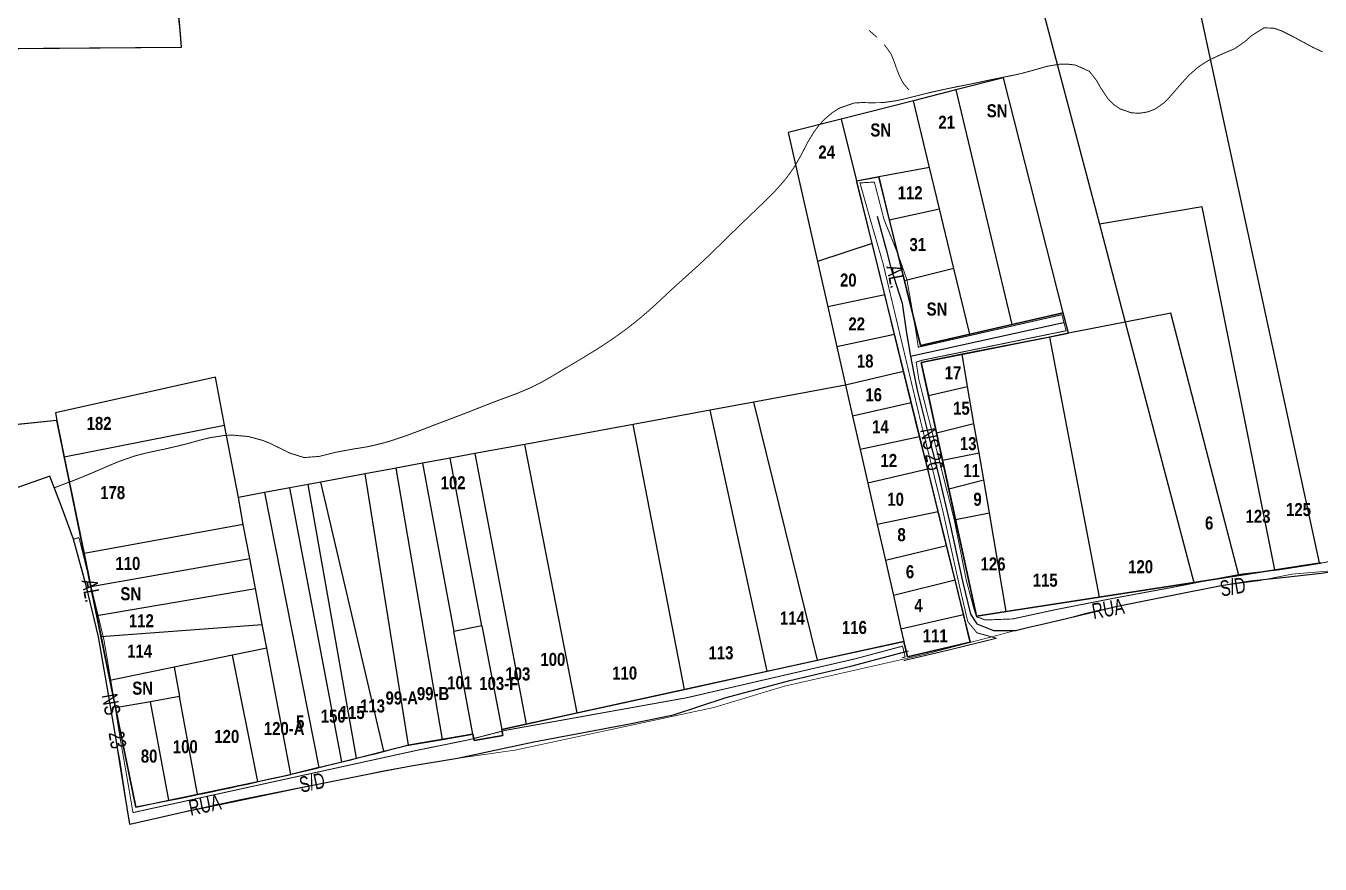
# Model space of a CAD drawing. Extents: x 204834 to 208707, y 4853033 to 4855981.
# Drawn here: x 206989.1 to 207237.4, y 4853033.3 to 4853194.2 of the extents above; entities that cross this region are included whole.
import ezdxf
from ezdxf.enums import TextEntityAlignment as Align

# ---------------------------------------------------------------- set-up
doc = ezdxf.new("R2010")
doc.units = 0
doc.header["$LTSCALE"] = 1.5
doc.header["$MEASUREMENT"] = 0
doc.linetypes.add('PHANTOMX2', pattern=[5, 2.5, -0.5, 0.5, -0.5, 0.5, -0.5])
doc.linetypes.add('TRACO_15', pattern=[3, 2, -1])
for name, color, linetype in [('CD-MALHA-LOTES', 40, 'CONTINUOUS'), ('HD-CURSO-INTER', 170, 'CONTINUOUS'), ('HD-CURSO-PERENE', 170, 'CONTINUOUS'), ('LM-LIM-SETOR-FISCAL', 7, 'CONTINUOUS'), ('RU-QUADRAS', 6, 'CONTINUOUS'), ('SV-CAMINHO-TRILHA', 20, 'CONTINUOUS'), ('SV-EIXO-RUA-N-PAV', 6, 'CONTINUOUS'), ('SV-RUA-NAO-PAV-S-GUIA-C-GUIA', 7, 'PHANTOMX2'), ('SV-TXT-RUA-N-PAV-S-GUIA-C-GUIA', 7, 'CONTINUOUS'), ('Th_NmrPort', 7, 'CONTINUOUS')]:
    doc.layers.add(name, color=color, linetype=linetype)
doc.styles.add('ARIAL', font='ARIAL.TTF')
doc.styles.get("Standard").update_dxf_attribs({"font": 'swisscbo.ttf'})
doc.linetypes.add('Limite', pattern='A,20,-3,[130,ltypeshp.shx,S=6.35,R=0,X=0,Y=0],-3,20', length=46)

msp = doc.modelspace()

# ---------------------------------------------------------------- linework, layer by layer
at = {"layer": 'CD-MALHA-LOTES', "linetype": 'Continuous'}
for p, q in [((207019, 4853190.17), (207017.5, 4853208.94)), ((207237.29, 4853091.16), (207213.37, 4853201.85)), ((207183.47, 4853200.18), (207195.05, 4853156.2)), ((206956.58, 4853189.67), (207019, 4853190.17)), ((207176.65, 4853184.25), (207167.51, 4853181.93)), ((207188.09, 4853139.17), (207176.65, 4853184.25)), ((207167.51, 4853181.93), (207159.42, 4853179.88)), ((207167.51, 4853181.93), (207178.28, 4853136.92)), ((207159.42, 4853179.88), (207145.54, 4853176.36)), ((207162.5, 4853167.04), (207159.42, 4853179.88)), ((207145.54, 4853176.36), (207135.34, 4853173.77)), ((207145.54, 4853176.36), (207148.47, 4853164.49)), ((207135.34, 4853173.77), (207140.96, 4853149.04)), ((207162.5, 4853167.04), (207152.72, 4853165.26)), ((207164.4, 4853159.13), (207162.5, 4853167.04)), ((207148.47, 4853164.49), (207152.72, 4853165.26)), ((207151.44, 4853152.44), (207148.47, 4853164.49)), ((207152.72, 4853165.26), (207154.75, 4853157.03)), ((207154.75, 4853157.03), (207164.4, 4853159.13)), ((207167.15, 4853147.67), (207164.4, 4853159.13)), ((207214.78, 4853159.49), (207195.05, 4853156.2)), ((207228.72, 4853089.82), (207214.78, 4853159.49)), ((207154.75, 4853157.03), (207157.65, 4853145.3)), ((207195.05, 4853156.2), (207200.01, 4853137.39)), ((207151.44, 4853152.44), (207140.96, 4853149.04)), ((207153.87, 4853142.59), (207151.44, 4853152.44)), ((207140.96, 4853149.04), (207142.95, 4853140.29)), ((207167.15, 4853147.67), (207157.65, 4853145.3)), ((207170.18, 4853135.07), (207167.15, 4853147.67)), ((207157.65, 4853145.3), (207160.72, 4853132.9)), ((207153.87, 4853142.59), (207142.95, 4853140.29)), ((207155.73, 4853135.03), (207153.87, 4853142.59)), ((207142.95, 4853140.29), (207144.69, 4853132.64)), ((207178.28, 4853136.92), (207188.09, 4853139.17)), ((207189.15, 4853135.26), (207188.09, 4853139.17)), ((207208.77, 4853139.12), (207200.01, 4853137.39)), ((207221.83, 4853088.75), (207208.77, 4853139.12)), ((207170.18, 4853135.07), (207178.28, 4853136.92)), ((207200.01, 4853137.39), (207189.15, 4853135.26)), ((207200.01, 4853137.39), (207213.16, 4853087.41)), ((207155.73, 4853135.03), (207144.69, 4853132.64)), ((207157.5, 4853127.87), (207155.73, 4853135.03)), ((207160.72, 4853132.9), (207170.18, 4853135.07)), ((207185.47, 4853134.51), (207168.72, 4853131.2)), ((207189.15, 4853135.26), (207185.47, 4853134.51)), ((207185.47, 4853134.51), (207195.01, 4853084.59)), ((207144.69, 4853132.64), (207146.36, 4853125.3)), ((207168.72, 4853131.2), (207160.87, 4853129.65)), ((207160.87, 4853129.65), (207162.26, 4853123.29)), ((207169.78, 4853125.03), (207168.72, 4853131.2)), ((207025.48, 4853126.79), (206994.78, 4853119.98)), ((207027.23, 4853117.59), (207025.48, 4853126.79)), ((207157.5, 4853127.87), (207146.36, 4853125.3)), ((207158.98, 4853121.86), (207157.5, 4853127.87)), ((207146.36, 4853125.3), (207128.74, 4853122.03)), ((207146.36, 4853125.3), (207147.72, 4853119.34)), ((207162.26, 4853123.29), (207169.78, 4853125.03)), ((207171, 4853117.91), (207169.78, 4853125.03)), ((207128.74, 4853122.03), (207120.42, 4853120.49)), ((207141, 4853072.48), (207128.74, 4853122.03)), ((207158.98, 4853121.86), (207147.72, 4853119.34)), ((207160.58, 4853115.38), (207158.98, 4853121.86)), ((207162.26, 4853123.29), (207163.81, 4853116.16)), ((206994.78, 4853119.98), (206995.08, 4853118.51)), ((207120.42, 4853120.49), (207105.62, 4853117.75)), ((207131.34, 4853070.36), (207120.42, 4853120.49)), ((207147.72, 4853119.34), (207149.17, 4853112.92)), ((206995.08, 4853118.51), (206957.52, 4853114.58)), ((206995.08, 4853118.51), (206996.5, 4853111.54)), ((206996.5, 4853111.54), (207027.23, 4853117.59)), ((207029.9, 4853103.69), (207027.23, 4853117.59)), ((207105.62, 4853117.75), (207084.84, 4853113.91)), ((207115.45, 4853066.88), (207105.62, 4853117.75)), ((207163.81, 4853116.16), (207171, 4853117.91)), ((207171.97, 4853112.26), (207171, 4853117.91)), ((207084.84, 4853113.91), (207075.26, 4853112.14)), ((207094.88, 4853062.37), (207084.84, 4853113.91)), ((207160.58, 4853115.38), (207149.17, 4853112.92)), ((207162.12, 4853109.13), (207160.58, 4853115.38)), ((207163.81, 4853116.16), (207164.96, 4853110.86)), ((206996.5, 4853111.54), (207000.3, 4853092.94)), ((207075.26, 4853112.14), (207070.5, 4853111.26)), ((207075.26, 4853112.14), (207085.08, 4853060.22)), ((207149.17, 4853112.92), (207150.64, 4853106.48)), ((207164.96, 4853110.86), (207171.97, 4853112.26)), ((207172.86, 4853107.08), (207171.97, 4853112.26)), ((207060.17, 4853109.35), (207054.2, 4853108.24)), ((207065.23, 4853110.28), (207060.17, 4853109.35)), ((207069.04, 4853057.29), (207060.17, 4853109.35)), ((207070.5, 4853111.26), (207065.23, 4853110.28)), ((207065.23, 4853110.28), (207071.22, 4853078.02)), ((207076.62, 4853079.1), (207070.5, 4853111.26)), ((207162.12, 4853109.13), (207150.64, 4853106.48)), ((207164.13, 4853100.97), (207162.12, 4853109.13)), ((207164.96, 4853110.86), (207166.15, 4853105.4)), ((207045.71, 4853106.67), (207043.26, 4853106.22)), ((207054.2, 4853108.24), (207045.71, 4853106.67)), ((207057.79, 4853055.01), (207045.71, 4853106.67)), ((207062.5, 4853056.17), (207054.2, 4853108.24)), ((207150.64, 4853106.48), (207152.44, 4853098.55)), ((207166.15, 4853105.4), (207172.86, 4853107.08)), ((207173.95, 4853100.77), (207172.86, 4853107.08)), ((207034.92, 4853104.68), (207029.9, 4853103.69)), ((207039.75, 4853105.57), (207034.92, 4853104.68)), ((207034.92, 4853104.68), (207045.32, 4853051.89)), ((207043.26, 4853106.22), (207039.75, 4853105.57)), ((207049.74, 4853053), (207039.75, 4853105.57)), ((207052.56, 4853053.7), (207043.26, 4853106.22)), ((207166.15, 4853105.4), (207167.44, 4853099.5)), ((207030.84, 4853098.53), (207029.9, 4853103.69)), ((207164.13, 4853100.97), (207152.44, 4853098.55)), ((207165.74, 4853094.43), (207164.13, 4853100.97)), ((207167.44, 4853099.5), (207173.95, 4853100.77)), ((207167.44, 4853099.5), (207171.48, 4853080.93)), ((207177.2, 4853081.82), (207173.95, 4853100.77)), ((207030.84, 4853098.53), (207000.3, 4853092.94)), ((207032.07, 4853092.02), (207030.84, 4853098.53)), ((207152.44, 4853098.55), (207154.02, 4853091.61)), ((207165.74, 4853094.43), (207154.02, 4853091.61)), ((207167.37, 4853087.83), (207165.74, 4853094.43)), ((207000.3, 4853092.94), (207001.59, 4853086.61)), ((207001.59, 4853086.61), (207032.07, 4853092.02)), ((207033.17, 4853086.23), (207032.07, 4853092.02)), ((207154.02, 4853091.61), (207155.55, 4853084.89)), ((207221.83, 4853088.75), (207228.72, 4853089.82)), ((207228.72, 4853089.82), (207237.29, 4853091.16)), ((207237.29, 4853091.16), (207237.51, 4853091.19)), ((207001.59, 4853086.61), (207002.72, 4853081.06)), ((207167.37, 4853087.83), (207155.55, 4853084.89)), ((207168.98, 4853081.29), (207167.37, 4853087.83)), ((207195.01, 4853084.59), (207213.16, 4853087.41)), ((207213.16, 4853087.41), (207221.83, 4853088.75)), ((207002.72, 4853081.06), (207033.17, 4853086.23)), ((207034.48, 4853079.34), (207033.17, 4853086.23)), ((207155.55, 4853084.89), (207156.99, 4853078.53)), ((207177.2, 4853081.82), (207195.01, 4853084.59)), ((207171.48, 4853080.93), (207177.2, 4853081.82)), ((207002.72, 4853081.06), (207003.54, 4853077.04)), ((207003.54, 4853077.04), (207034.48, 4853079.34)), ((207035.34, 4853074.79), (207034.48, 4853079.34)), ((207156.99, 4853078.53), (207168.98, 4853081.29)), ((207170.29, 4853075.98), (207168.98, 4853081.29)), ((207003.54, 4853077.04), (207005.26, 4853068.61)), ((207076.62, 4853079.1), (207071.22, 4853078.02)), ((207074.88, 4853058.28), (207071.22, 4853078.02)), ((207076.62, 4853079.1), (207080.42, 4853059.2)), ((207156.99, 4853078.53), (207157.54, 4853076.11)), ((207035.34, 4853074.79), (207028.78, 4853073.44)), ((207039.94, 4853050.56), (207035.34, 4853074.79)), ((207141, 4853072.48), (207157.54, 4853076.11)), ((207157.54, 4853076.11), (207158.22, 4853073.13)), ((207158.22, 4853073.13), (207170.29, 4853075.98)), ((207028.78, 4853073.44), (207017.58, 4853071.14)), ((207033.65, 4853049.23), (207028.78, 4853073.44)), ((207131.34, 4853070.36), (207141, 4853072.48)), ((207017.58, 4853071.14), (207005.26, 4853068.61)), ((207017.58, 4853071.14), (207018.62, 4853065.52)), ((207115.45, 4853066.88), (207131.34, 4853070.36)), ((207005.26, 4853068.61), (207006.34, 4853063.32)), ((207094.88, 4853062.37), (207115.45, 4853066.88)), ((207013.05, 4853064.52), (207006.34, 4853063.32)), ((207018.62, 4853065.52), (207013.05, 4853064.52)), ((207016.54, 4853045.6), (207013.05, 4853064.52)), ((207022.06, 4853046.77), (207018.62, 4853065.52)), ((207006.34, 4853063.32), (207010.23, 4853044.27)), ((207085.08, 4853060.22), (207094.88, 4853062.37)), ((207080.42, 4853059.2), (207085.08, 4853060.22)), ((207062.5, 4853056.17), (207069.04, 4853057.29)), ((207069.04, 4853057.29), (207074.88, 4853058.28)), ((207074.88, 4853058.28), (207075.11, 4853057.05)), ((207075.11, 4853057.05), (207080.64, 4853058.04)), ((207080.64, 4853058.04), (207080.42, 4853059.2)), ((207052.56, 4853053.7), (207057.79, 4853055.01)), ((207057.79, 4853055.01), (207062.38, 4853056.15)), ((207062.38, 4853056.15), (207062.5, 4853056.17)), ((207045.32, 4853051.89), (207039.94, 4853050.56)), ((207045.32, 4853051.89), (207049.74, 4853053)), ((207049.74, 4853053), (207052.56, 4853053.7)), ((207033.65, 4853049.23), (207039.94, 4853050.56)), ((207022.06, 4853046.77), (207033.65, 4853049.23)), ((207010.23, 4853044.27), (207016.54, 4853045.6)), ((207016.54, 4853045.6), (207022.06, 4853046.77))]:
    msp.add_line(p, q, dxfattribs=at)
at = {"layer": 'HD-CURSO-INTER', "const_width": 0.18}
for points in [[(207150.88, 4853193.37), (207151.63, 4853192.71)], [(207151.63, 4853192.71), (207152.27, 4853192.15)], [(207152.27, 4853192.15), (207152.38, 4853192.05)], [(207153.79, 4853190.64), (207154.97, 4853189.03)], [(207154.97, 4853189.03), (207155.07, 4853188.91)], [(207155.07, 4853188.91), (207155.39, 4853188.13)], [(207155.39, 4853188.13), (207155.64, 4853187.51)], [(207155.64, 4853187.51), (207156.08, 4853186.25)], [(207156.08, 4853186.25), (207156.14, 4853186.08)], [(207156.14, 4853186.08), (207156.43, 4853185.32)], [(207156.43, 4853185.32), (207156.69, 4853184.65)], [(207156.69, 4853184.65), (207157.28, 4853183.51)], [(207157.28, 4853183.51), (207157.38, 4853183.31)], [(207157.38, 4853183.31), (207157.88, 4853182.71)], [(207157.88, 4853182.71), (207158.34, 4853182.15)], [(207158.34, 4853182.15), (207158.56, 4853181.99)]]:
    msp.add_lwpolyline(points, dxfattribs=at)
at = {"layer": 'HD-CURSO-PERENE', "const_width": 0.18}
msp.add_lwpolyline([(207237.89, 4853189.23), (207236.04, 4853190.1), (207233.45, 4853191.5), (207232.11, 4853192.23), (207230.03, 4853193.27), (207228.55, 4853193.79), (207226.64, 4853193.86), (207224.19, 4853192.33), (207223.02, 4853191.25), (207221, 4853189.86), (207218.25, 4853188.68), (207216.38, 4853187.81), (207215.07, 4853187.05), (207213.84, 4853186.19), (207212.15, 4853184.69), (207210.15, 4853182.45), (207208.53, 4853180.56), (207207.47, 4853179.48), (207205.73, 4853178.26), (207204.31, 4853177.72), (207202.79, 4853177.47), (207201.25, 4853177.54), (207199.08, 4853178.28), (207197.82, 4853179.13), (207196.73, 4853180.21), (207195.28, 4853182.4), (207194.53, 4853183.74), (207193.13, 4853185.52), (207190.46, 4853186.72), (207188.89, 4853186.9), (207187.28, 4853186.86), (207185.07, 4853186.49), (207182.2, 4853185.67), (207179.73, 4853185.01), (207178.27, 4853184.7), (207176.79, 4853184.41), (207174.3, 4853183.91), (207171.37, 4853183.28), (207168.88, 4853182.78), (207167.41, 4853182.49), (207165.94, 4853182.19), (207163.06, 4853181.56), (207160.15, 4853180.84), (207157.55, 4853180.19), (207156.08, 4853179.87), (207153.51, 4853179.51), (207151.12, 4853179.48), (207149.61, 4853179.52), (207148, 4853179.43), (207145.17, 4853178.44), (207143.88, 4853177.62), (207142.23, 4853176.22), (207141.22, 4853175.1), (207140.32, 4853173.9), (207139.14, 4853171.95), (207138.45, 4853170.62), (207137.76, 4853169.28), (207136.61, 4853167.29), (207135.76, 4853166.05), (207134.86, 4853164.85), (207133.89, 4853163.7), (207132.74, 4853162.42), (207130.61, 4853160.3), (207129.53, 4853159.27), (207127.78, 4853157.59), (207126.69, 4853156.55), (207124.55, 4853154.46), (207122.65, 4853152.6), (207121.58, 4853151.55), (207120.51, 4853150.5), (207118.51, 4853148.61), (207116.29, 4853146.6), (207115.17, 4853145.6), (207114.05, 4853144.59), (207112.17, 4853142.86), (207111.08, 4853141.83), (207109.98, 4853140.81), (207108.42, 4853139.4), (207107.28, 4853138.42), (207106.12, 4853137.47), (207104.95, 4853136.54), (207103.75, 4853135.64), (207101.97, 4853134.36), (207100.73, 4853133.52), (207099.47, 4853132.69), (207097.92, 4853131.71), (207095.36, 4853130.15), (207092.78, 4853128.62), (207090.79, 4853127.43), (207089.5, 4853126.66), (207088.19, 4853125.92), (207085.99, 4853124.8), (207083.23, 4853123.64), (207081.82, 4853123.12), (207080.41, 4853122.6), (207078.39, 4853121.84), (207076.99, 4853121.29), (207074.2, 4853120.19), (207072.02, 4853119.35), (207070.62, 4853118.82), (207069.21, 4853118.29), (207067.3, 4853117.56), (207064.5, 4853116.48), (207061.69, 4853115.44), (207059.19, 4853114.61), (207057.74, 4853114.19), (207056.29, 4853113.82), (207054.53, 4853113.44), (207051.59, 4853112.96), (207048.62, 4853112.41), (207046.91, 4853111.98), (207045.42, 4853111.61), (207042.49, 4853111.38), (207039.68, 4853112.27), (207038.3, 4853112.97), (207035.85, 4853114.16), (207034.44, 4853114.71), (207031.8, 4853115.42), (207028.81, 4853115.69), (207027.3, 4853115.63), (207024.56, 4853115.22), (207023.1, 4853114.88), (207021.65, 4853114.48), (207020.21, 4853114.08), (207018.48, 4853113.64), (207015.55, 4853112.97), (207013.56, 4853112.55), (207012.09, 4853112.23), (207009.85, 4853111.64), (207007.02, 4853110.64), (207005.63, 4853110.07), (207003.31, 4853109.07), (207001.94, 4853108.48), (206999.19, 4853107.34), (206997.79, 4853106.8), (206996.38, 4853106.27), (206994.99, 4853105.73), (206994.6, 4853105.57)], dxfattribs=at)
at = {"layer": 'LM-LIM-SETOR-FISCAL', "linetype": 'Limite', "ltscale": 0.1, "const_width": 0.13, "flags": 128}
msp.add_lwpolyline([(208132.13, 4853213.19), (208114.89, 4853209.76), (208079.6, 4853197.34), (208051.55, 4853180.72), (208025.58, 4853147.48), (208008.96, 4853121.51), (207990.27, 4853095.54), (207977.18, 4853074.27), (207977.18, 4853074.27), (207977.25, 4853074.22), (207977.18, 4853074.27), (207956.1, 4853085.93), (207945.82, 4853090.68), (207936.07, 4853099.64), (207925.79, 4853113.08), (207912.87, 4853122.04), (207901.27, 4853129.42), (207885.99, 4853134.43), (207866.22, 4853130.48), (207857.06, 4853117.3), (207855.74, 4853109.65), (207854.29, 4853104.12), (207849.81, 4853098.58), (207843.48, 4853094.63), (207832.35, 4853091.47), (207826.81, 4853088.04), (207822.46, 4853090.02), (207820.49, 4853094.5), (207817.85, 4853098.72), (207811.26, 4853102.27), (207805.07, 4853103.59), (207799.14, 4853104.38), (207790.7, 4853104.38), (207787.01, 4853100.03), (207786.62, 4853093.31), (207788.2, 4853087.12), (207790.57, 4853079.61), (207790.97, 4853071.24), (207790.84, 4853064.52), (207788.33, 4853057.66), (207782.8, 4853050.28), (207778.71, 4853047.25), (207773.44, 4853045.67), (207762.04, 4853043.3), (207754.13, 4853041.45), (207747.15, 4853035.92), (207736.87, 4853033.41), (207724.88, 4853033.81), (207719.34, 4853036.97), (207718.29, 4853046.46), (207718.15, 4853057.73), (207718.02, 4853064.06), (207716.7, 4853070.78), (207713.41, 4853075.39), (207708.27, 4853076.71), (207703.66, 4853075.26), (207699.7, 4853071.57), (207695.82, 4853066.3), (207691.07, 4853063.26), (207679.08, 4853063.26), (207668.54, 4853066.43), (207663.92, 4853071.17), (207660.23, 4853076.31), (207656.54, 4853081.71), (207653.12, 4853086.99), (207651.8, 4853094.76), (207650.35, 4853101.35), (207645.47, 4853108.07), (207638.75, 4853112.42), (207633.48, 4853114.13), (207625.51, 4853116.05), (207616.55, 4853118.55), (207607.72, 4853121.45), (207599.15, 4853123.03), (207589.26, 4853124.48), (207579.64, 4853122.9), (207567.98, 4853122.5), (207563.63, 4853123.29), (207559.41, 4853125.53), (207549.66, 4853131.07), (207540.31, 4853134.1), (207534.9, 4853135.16), (207526.34, 4853135.42), (207517.37, 4853134.63), (207509.86, 4853132.26), (207501.03, 4853132.12), (207496.16, 4853134.1), (207489.44, 4853138.19), (207485.09, 4853140.95), (207483.24, 4853145.3), (207433.38, 4853135.75), (207434.67, 4853127.72), (207426.82, 4853124.81), (207415.73, 4853122.98), (207396.77, 4853120.95), (207392.49, 4853119.11), (207387.47, 4853118.39), (207381.3, 4853117.24), (207376.56, 4853116.38), (207369.1, 4853115.23), (207357.97, 4853112.75), (207344.5, 4853111.15), (207333.42, 4853111.36), (207328.77, 4853111.37), (207320.7, 4853109.57), (207319.42, 4853105.86), (207317.92, 4853104.36), (207313.42, 4853103), (207306.84, 4853102), (207303.18, 4853099.75), (207300.74, 4853099.94), (207297.24, 4853101.27), (207294.36, 4853102.41), (207290.13, 4853102.41), (207285.91, 4853101.58), (207283.75, 4853100.66), (207281.89, 4853098.7), (207278.14, 4853097.67), (207267.11, 4853095.09), (207250.59, 4853091.4), (207242.24, 4853089.87), (207232.02, 4853089.01), (207225.74, 4853087.76), (207218.42, 4853086.81), (207208.78, 4853084.88), (207201.06, 4853083.36), (207192.55, 4853081.52), (207188.75, 4853080.47), (207183.81, 4853079.34), (207181.54, 4853078.81), (207178.97, 4853078.21), (207175.42, 4853077.24), (207161.51, 4853073.61), (207134.62, 4853067.5), (207121.18, 4853063.43), (207109.77, 4853060.98), (207083.02, 4853055.24), (207071.92, 4853053.66), (207063.04, 4853052.2), (207057.57, 4853051.22), (207048.59, 4853049.32), (207041.5, 4853047.9), (207028.02, 4853045.07), (207018.95, 4853043.22), (207009.04, 4853041.02), (207007.25, 4853052.87), (207006.42, 4853057.28), (207004.98, 4853065.92), (207003.06, 4853076.97), (207001.71, 4853082.51), (207000.15, 4853089.03), (206998.25, 4853095.75), (206995.98, 4853101.99), (206993.74, 4853107.81), (206987.39, 4853105.57), (206977.81, 4853100.47), (206967.6, 4853097.61), (206962.59, 4853093.58), (206958.92, 4853089.46), (206955.6, 4853082.5), (206950.01, 4853078.17), (206943.28, 4853074.5), (206936.66, 4853071.45), (206932.61, 4853069.6), (206929.01, 4853068.36), (206924.61, 4853067.87), (206920.58, 4853068.19), (206915.12, 4853068.72), (206902.95, 4853070.8), (206891.38, 4853067.85), (206880.4, 4853065.73), (206872.64, 4853064.04), (206858.24, 4853060.22), (206847.8, 4853057.54), (206840.17, 4853055.43), (206828.46, 4853052.32), (206822.53, 4853050.63), (206811.52, 4853047.66), (206803.01, 4853045.24), (206783.97, 4853039.27), (206779.35, 4853035.22), (206768.83, 4853039.64), (206726.11, 4853063.48), (206713.2, 4853068.45), (206676.44, 4853090.31), (206672.42, 4853095.9), (206668.43, 4853097.71), (206665.78, 4853098.35), (206614.27, 4853094.76), (206560.2, 4853092.06), (206527.07, 4853088.1), (206526.63, 4853090.28), (206436.89, 4853085.62), (206403.59, 4853083.9), (206378.69, 4853082.54), (206306.59, 4853077.18), (206281.43, 4853073.09), (206250.76, 4853068.13), (206249.32, 4853067.81), (206241.73, 4853106.06), (206174.74, 4853099.25), (206115.25, 4853096.39), (206097.24, 4853093.29), (206088.22, 4853093.5), (206047.56, 4853092.24), (205987.11, 4853086.63), (205973.22, 4853086.23), (205954.27, 4853084.91), (205875.14, 4853081.42), (205864.61, 4853080.53), (205796.33, 4853076.78), (205791.35, 4853076.88), (205760.46, 4853075.4), (205708.12, 4853073.2), (205697.96, 4853072.98), (205694.02, 4853072.84), (205648.48, 4853073.83), (205657.67, 4853139.89), (205663.09, 4853176.52), (205673.5, 4853240.08), (205679.81, 4853273), (205682.39, 4853291.1), (205686.45, 4853319.25), (205690.23, 4853344.16), (205693.06, 4853366.18), (205695.8, 4853385.06), (205698.77, 4853405.47), (205701.84, 4853427.15), (205703.38, 4853440.04), (205705.6, 4853461.25), (205707.13, 4853485.05), (205708.09, 4853504.93), (205707.25, 4853529.87), (205706.63, 4853547.82), (205704.33, 4853573.07), (205701.82, 4853593.22), (205697.65, 4853618.26), (205692.43, 4853645.81), (205685.96, 4853670.23), (205679.7, 4853691.73), (205670, 4853719.35), (205658.78, 4853745.51), (205610.54, 4853829.65), (205562.78, 4853902.04), (205476.94, 4854024.43), (205418.69, 4854109.18), (205356.81, 4854200.14), (205285.27, 4854304.56), (205232.63, 4854379.82), (205148.32, 4854500.33), (205059.6, 4854625.34), (204995.99, 4854716.47), (204934.98, 4854801.22), (204887.55, 4854871.19), (204871.08, 4854893.76), (204835.64, 4854946.28), (204834.25, 4854948.2), (204845.64, 4854959.83), (204876.75, 4854964.71), (204914.35, 4854970.84), (204996.87, 4854983.31), (205090.66, 4854997.71), (205105.98, 4854999.94), (205187.94, 4855012.05), (205245.94, 4855021.11), (205272.68, 4855025.85), (205289.82, 4855028.52), (205353.63, 4855038.1), (205379.87, 4855044.32), (205380.17, 4855053.59), (205399.55, 4855054.95), (205426.54, 4855056.03), (205437.99, 4855056.62), (205499.63, 4855060.67), (205539.31, 4855063.19), (205567.09, 4855064.98), (205582.41, 4855066.09), (205635.91, 4855070), (205692.95, 4855073.42), (205739.37, 4855076.32), (205755.85, 4855076.88), (205779.09, 4855078.91), (205796.39, 4855080.33), (205832.27, 4855082.2), (205855.36, 4855083.58), (205884.96, 4855084.97), (205904.85, 4855085.43), (205945.85, 4855088.06), (205975.45, 4855089.94), (205990.04, 4855090.61), (206010.45, 4855091.62), (206021.42, 4855091.93), (206022.38, 4855094.63), (206023.19, 4855099.07), (206023.73, 4855105.32), (206023.73, 4855114.57), (206023.61, 4855122.77), (206023.73, 4855128.91), (206023.31, 4855148.74), (206059.09, 4855155.08), (206090.43, 4855139.24), (206138.56, 4855111.07), (206178.75, 4855088.19), (206206.79, 4855072.52), (206222.46, 4855062.86), (206230.38, 4855057.64), (206237.19, 4855052.51), (206245.02, 4855046.96), (206277.61, 4855028.92), (206315.11, 4855009.06), (206322.43, 4855004.94), (206334.61, 4854998.15), (206344.05, 4854991.94), (206370.01, 4854978.16), (206377.13, 4854974.52), (206383.62, 4854970.88), (206391.86, 4854965.97), (206400.96, 4854960.99), (206409.67, 4854956.24), (206418.06, 4854951.81), (206428.03, 4854946.58), (206436.74, 4854941.99), (206446.39, 4854936.45), (206454.94, 4854931.86), (206463.33, 4854927.27), (206473.94, 4854921.41), (206483.44, 4854916.66), (206493.49, 4854911.28), (206502.2, 4854906.53), (206509.16, 4854902.73), (206517.55, 4854899.17), (206528.48, 4854896), (206549.69, 4854889.67), (206564.41, 4854883.97), (206567.2, 4854879.08), (206570.83, 4854883.26), (206576.05, 4854891.17), (206582.86, 4854902.57), (206588.24, 4854910.17), (206594.1, 4854919.67), (206601.38, 4854929.09), (206611.99, 4854937.95), (206625.76, 4854949.98), (206640.32, 4854965.18), (206646.34, 4854973.73), (206650.93, 4854980.7), (206656.31, 4854989.4), (206659.8, 4854993.84), (206666.37, 4855000.56), (206674.91, 4855008.32), (206682.51, 4855016.24), (206687.1, 4855021.3), (206689.8, 4855026.21), (206695.97, 4855035.87), (206702.46, 4855046.95), (206709.74, 4855060.01), (206715.44, 4855068.88), (206721.77, 4855075.21), (206727.79, 4855082.65), (206732.22, 4855088.66), (206736.5, 4855097.05), (206739.58, 4855106.79), (206740.85, 4855116.29), (206741.17, 4855125.63), (206741.64, 4855134.02), (206741.17, 4855142.09), (206742.12, 4855150.72), (206742.75, 4855160.06), (206742.43, 4855173.36), (206743.07, 4855183.81), (206745.76, 4855192.36), (206748.45, 4855197.74), (206758.11, 4855205.5), (206768.24, 4855208.82), (206775.2, 4855210.56), (206778.84, 4855212.3), (206783.44, 4855216.26), (206786.6, 4855221.64), (206789.29, 4855225.29), (206792.14, 4855229.4), (206795.63, 4855232.73), (206801.01, 4855234.47), (206808.45, 4855236.21), (206816.52, 4855237.63), (206822.22, 4855240.17), (206827.6, 4855242.54), (206831.4, 4855244.28), (206836.63, 4855244.44), (206839.95, 4855243.97), (206842.19, 4855243.65), (206845.62, 4855240.46), (206849.62, 4855235.99), (206854.58, 4855232.12), (206859.64, 4855229.78), (206864.76, 4855227.39), (206870.2, 4855225.04), (206874.73, 4855222.3), (206878.92, 4855219.29), (206882.98, 4855215.83), (206887.98, 4855212.7), (206893.95, 4855209.85), (206900.29, 4855207.85), (206907.15, 4855206.19), (206913.73, 4855205.04), (206920.81, 4855203.6), (206927.56, 4855201.94), (206933.6, 4855200.48), (206939.89, 4855199.17), (206945.67, 4855197.5), (206951.88, 4855196.77), (206955.65, 4855197.17), (206957.31, 4855197.34), (206961.86, 4855199.66), (206966.53, 4855198.43), (206972.05, 4855197.76), (206977.41, 4855196.39), (206983.23, 4855195.87), (206988.52, 4855195.58), (206994.38, 4855194.99), (206999.44, 4855194.4), (207005.61, 4855193.62), (207012.36, 4855193.6), (207017.57, 4855195.37), (207023.03, 4855199.41), (207027.73, 4855202.05), (207032.27, 4855204.91), (207036.83, 4855207.98), (207041.71, 4855210.66), (207047.65, 4855212.46), (207053.63, 4855214.05), (207060.03, 4855216.42), (207065.62, 4855219.18), (207071.3, 4855222.28), (207076, 4855226.44), (207079.82, 4855231.03), (207081.1, 4855236.76), (207082.6, 4855241.31), (207088.02, 4855243.94), (207090.58, 4855249.59), (207089.81, 4855256.18), (207088.3, 4855261.39), (207091.68, 4855264.78), (207096.44, 4855266.15), (207101.11, 4855269.63), (207105.02, 4855274.18), (207109.74, 4855275.56), (207115.56, 4855275.11), (207120.83, 4855274.22), (207125.84, 4855273.37), (207131.74, 4855271.63), (207137.13, 4855270.1), (207140.28, 4855270.08), (207149.52, 4855272.92), (207159.75, 4855279.15), (207168.21, 4855287.16), (207178.44, 4855293.84), (207190.46, 4855299.18), (207198.91, 4855306.29), (207210.48, 4855312.52), (207226.05, 4855320.31), (207238.96, 4855331.88), (207248.75, 4855350.57), (207250.97, 4855379.94), (207256.76, 4855404.86), (207263.43, 4855423.99), (207271.89, 4855446.69), (207282.57, 4855472.94), (207294.81, 4855494.97), (207326.84, 4855524.34), (207365.56, 4855558.16), (207387.07, 4855586.87), (207407.16, 4855615.16), (207422.96, 4855638.92), (207434.53, 4855666.07), (207438.09, 4855689.65), (207436.31, 4855734.15), (207437.65, 4855776.65), (207435.87, 4855804.68), (207437.2, 4855838.5), (207442.99, 4855862.09), (207450.11, 4855888.79), (207460.34, 4855908.81), (207484.89, 4855935.84), (207514.89, 4855951.47), (207555.87, 4855955.7), (207618.39, 4855944.29), (207657.68, 4855935.84), (207679.23, 4855930.77), (207701.08, 4855927.5), (207727.34, 4855933.29), (207757.59, 4855943.08), (207797.2, 4855948.42), (207840.36, 4855943.52), (207880.86, 4855931.06), (207908.47, 4855922.08), (207928.08, 4855916.75), (207978.98, 4855907.33), (207988.92, 4855905.77), (208022.36, 4855902.14), (208058.85, 4855901.25), (208090, 4855903.03), (208114.96, 4855908.68), (208130.68, 4855913.81), (208161.85, 4855928.41), (208188.89, 4855948.62), (208218.29, 4855981.06), (208246.45, 4855971.34), (208278.32, 4855947.49), (208315.9, 4855902.87), (208367.57, 4855812.45), (208407.49, 4855740.82), (208443.9, 4855682.11), (208501.44, 4855564.09), (208520.23, 4855513.59), (208554.28, 4855420.83), (208582.46, 4855346.85), (208608.3, 4855254.08), (208634.13, 4855164.83), (208662.31, 4855069.71), (208689.32, 4854981.64), (208696.37, 4854928.8), (208702.51, 4854871.1), (208702.64, 4854844.17), (208698.6, 4854815.34), (208685.17, 4854772.09), (208669.12, 4854736.78), (208666.53, 4854731.08), (208618.81, 4854675.16), (208569.26, 4854639.06), (208558.41, 4854631.16), (208530.44, 4854622.7), (208494.29, 4854611.78), (208442.09, 4854593.13), (208386.91, 4854561.82), (208367.53, 4854543.92), (208320.55, 4854507.76), (208301.91, 4854481.66), (208287, 4854448.85), (208272.08, 4854390.69), (208264.63, 4854342.97), (208264.41, 4854341.07), (208259.41, 4854296.74), (208259.41, 4854241.19), (208259.41, 4854191.98), (208256.43, 4854122.63), (208248.97, 4854065.96), (208232.56, 4854015.63), (208216.16, 4853966.42), (208198.26, 4853911.24), (208184.84, 4853872.46), (208177.39, 4853828.47), (208173.66, 4853792.31), (208166.95, 4853749.8), (208162.4, 4853719.3), (208164.42, 4853685.56), (208172.06, 4853630.34), (208197.55, 4853545.38), (208223.89, 4853510.55), (208245.13, 4853460.42), (208259.57, 4853406.68), (208260.42, 4853403.5), (208260.52, 4853398.64), (208261.27, 4853362.72), (208252.77, 4853293.05), (208222.19, 4853252.27), (208166.97, 4853226.79)], close=True, dxfattribs=at)
at = {"layer": 'RU-QUADRAS', "color": 6, "linetype": 'Continuous'}
for points in [[(206956.58, 4853189.67), (207019, 4853190.17, -0.018372), (207016.03, 4853243.1), (207166.67, 4853247.1), (207166.93, 4853220.39), (207229.41, 4853222.2), (207229.55, 4853226.91), (207170.91, 4853224.32), (207170.91, 4853244.74), (207230.13, 4853246.31), (207229.88, 4853250.96), (207181.95, 4853249.94), (207179.12, 4853343.44), (207032.02, 4853340.1), (206911.96, 4853332.56)], [(207237.51, 4853091.19), (207171.48, 4853080.93), (207160.87, 4853129.65), (207189.15, 4853135.26), (207188.09, 4853139.17), (207160.72, 4853132.9), (207152.72, 4853165.26), (207148.49, 4853164.4), (207170.29, 4853075.98), (207158.22, 4853073.13), (207157.54, 4853076.11), (207080.42, 4853059.2), (207080.64, 4853058.04), (207075.11, 4853057.05), (207074.88, 4853058.28), (207062.5, 4853056.17, -0.017549), (207010.23, 4853044.27), (206995.05, 4853118.51), (206957.52, 4853114.58)]]:
    msp.add_lwpolyline(points, format="xyb", dxfattribs=at)
at = {"layer": 'SV-CAMINHO-TRILHA', "linetype": 'TRACO_15', "ltscale": 0.5, "const_width": 0.18}
msp.add_lwpolyline([(207157.5, 4853072.38), (207157.79, 4853072.48), (207166.05, 4853074.42), (207175.32, 4853076.7)], dxfattribs=at)
at = {"layer": 'SV-EIXO-RUA-N-PAV'}
for points in [[(207152.4, 4853157.71), (207154.15, 4853151.32), (207155.08, 4853147.82), (207157.24, 4853141.02), (207158.06, 4853135.26), (207158.84, 4853130.85), (207159.4, 4853127.84), (207160.12, 4853124.34), (207162.08, 4853116.41), (207164.14, 4853108.33), (207166.51, 4853098.24), (207168.77, 4853087.63), (207170.32, 4853081.3), (207171.55, 4853079.44)], [(207158.84, 4853130.85), (207188.17, 4853137.28)], [(207009.04, 4853041.02), (207007.5, 4853050.8), (207006.42, 4853057.28), (207004.98, 4853065.92), (207003.06, 4853076.97), (207000.78, 4853086.57), (206998.25, 4853095.75), (206995.98, 4853101.99), (206993.74, 4853107.81), (206987.39, 4853105.57), (206977.81, 4853100.47), (206967.6, 4853097.61), (206962.59, 4853093.58), (206958.92, 4853089.46), (206955.6, 4853082.5)], [(207171.55, 4853079.44), (207174.75, 4853078.21), (207178.97, 4853078.21), (207181.54, 4853078.81), (207183.81, 4853079.34), (207188.75, 4853080.47), (207198.23, 4853082.8), (207208.78, 4853084.88), (207218.42, 4853086.81), (207224.06, 4853087.7), (207230.75, 4853088.42), (207237.63, 4853089.22), (207242.24, 4853089.87), (207250.59, 4853091.4), (207267.11, 4853095.09), (207278.14, 4853097.67), (207281.89, 4853098.7), (207283.75, 4853100.66), (207285.91, 4853101.58), (207290.13, 4853102.41), (207294.36, 4853102.41), (207297.24, 4853101.27), (207300.74, 4853099.94), (207303.18, 4853099.75)], [(207009.04, 4853041.02), (207021.15, 4853043.77), (207030.34, 4853045.74), (207057.57, 4853051.22), (207063.04, 4853052.2), (207071.92, 4853053.66), (207086.56, 4853056.79), (207104.6, 4853060.19), (207113.39, 4853062.02), (207123.45, 4853065.36), (207135.66, 4853068.57), (207147.39, 4853071.34), (207158.46, 4853074.29)]]:
    msp.add_lwpolyline(points, dxfattribs=at)
at = {"layer": 'SV-RUA-NAO-PAV-S-GUIA-C-GUIA', "const_width": 0.18}
for points in [[(207175.32, 4853076.7), (207171.58, 4853077.74), (207169.81, 4853079.89), (207168.05, 4853087.45), (207165.02, 4853101.18), (207160.74, 4853118.45), (207153.56, 4853148.63), (207151.12, 4853157.05), (207149.13, 4853164.1), (207151.89, 4853164.26)], [(207151.89, 4853164.26), (207153.75, 4853157.07), (207156.3, 4853150.72), (207158.15, 4853145.48), (207159.8, 4853135.98), (207160.32, 4853132.57), (207187.88, 4853138.8), (207188.67, 4853135.72), (207160.94, 4853130.04), (207159.92, 4853129.68), (207160.42, 4853126.36), (207163.12, 4853115.67), (207167.22, 4853099.47), (207169.52, 4853087.86), (207170.98, 4853082.4), (207171.56, 4853080.66)], [(207171.61, 4853080.8), (207173.19, 4853080.21), (207178.44, 4853080.41), (207186.74, 4853082.21), (207197.89, 4853084.4), (207208.44, 4853086.35), (207215.19, 4853087.68), (207222.3, 4853089.01), (207229.64, 4853089.85), (207237.28, 4853091.05), (207244.39, 4853092.5), (207251.61, 4853093.82), (207258.55, 4853095.19), (207265.8, 4853096.58), (207273.7, 4853098.18), (207280.15, 4853099.83), (207284.6, 4853102.25), (207290.92, 4853103.45), (207295.05, 4853103.28), (207299.54, 4853101.81)], [(206998.26, 4853095.73), (206999.32, 4853096.02)], [(207009.67, 4853043.24), (207008.42, 4853050.61), (207007.22, 4853057.45), (207005.9, 4853065.74), (207004.1, 4853076.43), (207001.81, 4853085.91), (206999.32, 4853096.02)], [(207009.67, 4853043.24), (207064.22, 4853055.21), (207073.99, 4853057.19), (207081.16, 4853059.04), (207115.92, 4853065.29), (207148.28, 4853072.77), (207157.3, 4853075.19), (207157.8, 4853073.11)], [(207157.21, 4853072.96), (207157.8, 4853073.11)]]:
    msp.add_lwpolyline(points, dxfattribs=at)

# ---------------------------------------------------------------- texts
at = {"layer": 'SV-TXT-RUA-N-PAV-S-GUIA-C-GUIA', "style": 'ARIAL', "width": 0.7}
for s, rotation, p in [('AL.', 281, (207154.19, 4853148.02)), ('NS 26', 281, (207160.67, 4853116.72)), ('AL.                      NS    23', 280, (206999.8, 4853087.76)), ('RUA                       S/D', 10, (207193.94, 4853080.36)), ('RUA                   S/D', 11.7913, (207020.73, 4853042.62))]:
    msp.add_text(s, height=3, rotation=rotation, dxfattribs=at).set_placement(p)
at = {"layer": 'Th_NmrPort', "color": 1}
for s, p in [('SN', (207173.45, 4853177.94)), ('21', (207164.17, 4853175.75)), ('SN', (207151.13, 4853174.25)), ('24', (207141.15, 4853170.02)), ('112', (207156.36, 4853162.2)), ('31', (207158.63, 4853152.27)), ('20', (207145.3, 4853145.45)), ('SN', (207161.92, 4853139.89)), ('22', (207146.92, 4853137.03)), ('18', (207148.54, 4853129.91)), ('17', (207165.38, 4853127.65)), ('16', (207150.16, 4853123.44)), ('15', (207167, 4853120.85)), ('182', (207000.79, 4853117.93)), ('14', (207151.45, 4853117.29)), ('13', (207168.3, 4853114.06)), ('12', (207153.07, 4853110.82)), ('11', (207168.95, 4853108.88)), ('102', (207068.69, 4853106.55)), ('178', (207003.39, 4853104.66)), ('10', (207154.37, 4853103.38)), ('9', (207170.89, 4853103.38)), ('125', (207230.87, 4853101.41)), ('6', (207215.32, 4853098.82)), ('123', (207223.1, 4853100.11)), ('8', (207156.31, 4853096.58)), ('110', (207006.3, 4853091.07)), ('126', (207172.27, 4853090.96)), ('120', (207200.58, 4853090.43)), ('6', (207157.93, 4853089.46)), ('115', (207182.27, 4853087.84)), ('SN', (207007.27, 4853085.24)), ('4', (207159.55, 4853082.99)), ('114', (207133.78, 4853080.59)), ('112', (207008.89, 4853080.06)), ('116', (207145.67, 4853078.77)), ('111', (207161.17, 4853077.16)), ('114', (207008.57, 4853074.24)), ('113', (207120.08, 4853073.91)), ('100', (207087.83, 4853072.64)), ('101', (207069.95, 4853068.17)), ('103-F', (207076.1, 4853068.03)), ('103', (207081.12, 4853069.85)), ('110', (207101.61, 4853070.03)), ('SN', (207009.54, 4853067.12)), ('99-B', (207064.14, 4853066.08)), ('113', (207053.24, 4853063.71)), ('99-A', (207058.13, 4853065.24)), ('5', (207040.95, 4853060.64)), ('150', (207045.7, 4853061.75)), ('115', (207049.33, 4853062.45)), ('120-A', (207034.78, 4853059.38)), ('100', (207017.32, 4853055.89)), ('120', (207025.28, 4853057.85)), ('80', (207011.18, 4853054.08))]:
    msp.add_text(s, height=2.5, dxfattribs=at).set_placement(p, align=Align.MIDDLE_LEFT)

doc.saveas('drawing.dxf')
